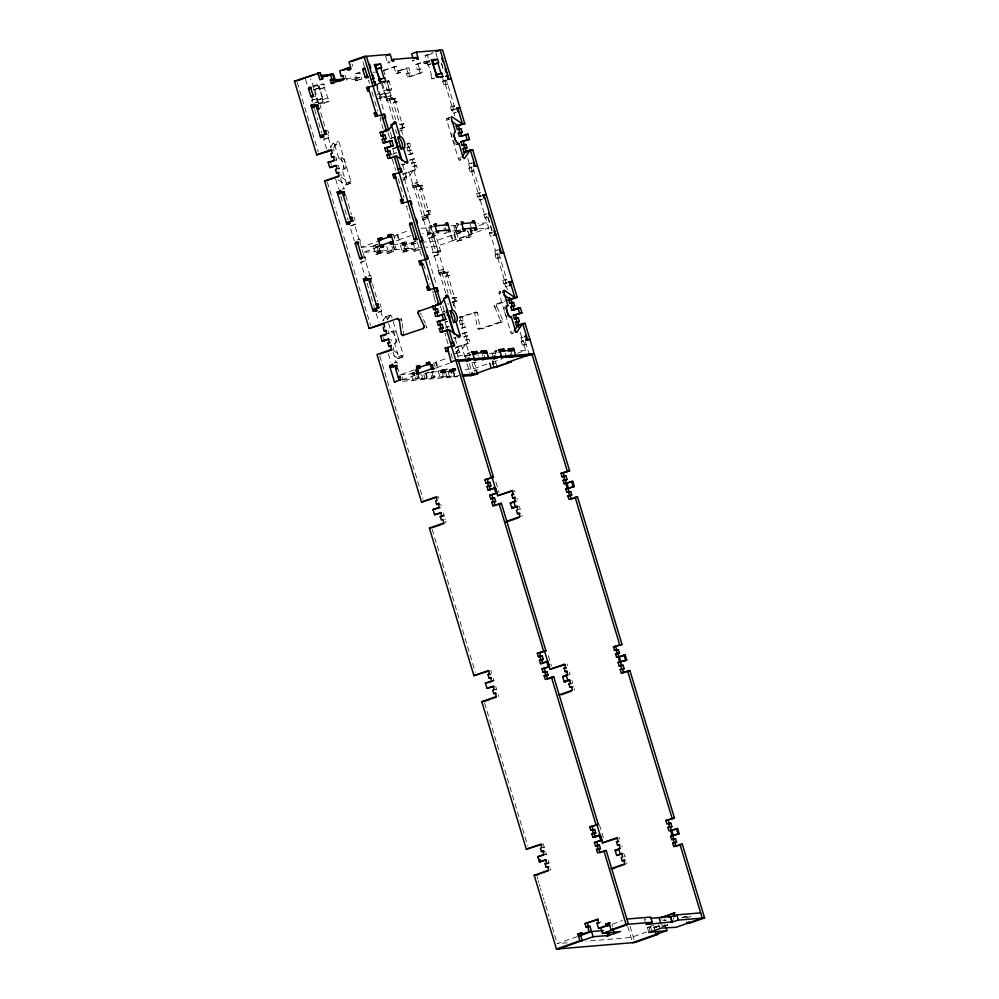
<?xml version="1.0" encoding="UTF-8"?>
<svg xmlns="http://www.w3.org/2000/svg" width="999" height="999" viewBox="0 0 999 999"><rect width="100%" height="100%" fill="white"/><g stroke="black" fill="none" stroke-linecap="round" stroke-linejoin="round"><path stroke-width="0.75" stroke-dasharray="5 3.75" d="M330.232 147.54L333.092 143.344L338.112 141.521M333.479 147.989L337.774 141.696A1.823 0.762 70.5 0 1 339.348 143.194L350.911 181.493A1.823 0.762 70.5 0 1 350.299 183.179L345.617 184.827L337.175 179.108M403.259 180.02L408.991 171.616L412.749 184.053L417.42 182.405L413.661 169.967L407.942 178.359L402.922 180.182M460.626 158.966L459.902 160.015A1.823 0.762 70.5 0 1 458.329 158.504L452.547 139.361A6.069 2.56 70.5 0 1 452.085 133.591M382.642 321.129L385.502 316.933L390.184 315.284A1.823 0.762 70.5 0 1 391.758 316.783L392.482 319.18M387.312 319.48L390.184 315.284M455.669 353.609L461.401 345.204L464.922 356.868M455.332 353.771L460.352 351.948L466.071 343.556L469.83 355.994M513.386 332.03L512.312 333.604A1.823 0.762 70.5 0 1 510.739 332.105L499.175 293.793A1.823 0.762 70.5 0 1 499.787 292.108L500.661 291.808M427.51 377.972L419.767 379.195L427.497 377.934L425.949 372.739M453.121 370.517L445.354 371.715L453.134 370.454L454.72 375.699L452.372 376.473L446.928 376.923L444.892 370.716L431.83 372.227L433.391 377.435L434.952 376.885L433.379 371.678L425.574 374.001M446.878 376.885L454.632 375.661M447.739 326.748L448.464 326.473M324.463 103.047L318.182 103.571L317.133 100.1L322.602 98.377L319.455 87.962L313.998 89.685L312.949 86.214L317.62 84.553L323.901 84.028L324.95 87.5L319.48 89.223L324.463 103.047L329.146 101.386L324.163 87.575L319.48 89.223M312.949 86.214L319.218 85.689L323.901 84.028M357.142 80.732L355.045 73.789L359.727 72.14L361.825 79.083L355.582 80.869L355.057 79.133L345.841 79.895M385.539 55.969L387.637 62.912L389.972 62.088M313.998 89.685L319.455 87.962M355.057 79.133L359.727 77.485L360.252 79.221L361.825 79.083M383.691 70.092L396.278 66.284L398.376 73.227L401.486 72.128L400.961 70.392L398.613 70.592L399.138 72.328L401.486 72.128M425.099 55.469L427.46 55.27L429.558 62.213L427.197 62.413L425.099 55.469L433.316 52.56M383.129 70.929L396.278 66.284M427.46 55.27L434.303 52.847M355.582 80.869L360.252 79.221M414.56 60.04L412.225 60.864L413.786 60.727M311.813 100.237L317.282 98.526L311.813 100.237L312.462 102.36M398.613 70.592L408.766 67.632L410.339 72.84L406.418 73.589L407.467 77.06L409.827 76.873L422.29 72.465L421.241 68.993L417.332 69.743L415.759 64.535L423.551 61.776L425.911 61.576L426.436 63.312L429.558 62.213M400.961 70.392L408.766 67.632M415.759 64.535L425.911 61.576M317.133 100.1L322.602 98.377M430.781 64.023L427.659 64.91L426.61 61.439L430.119 60.202M393.918 66.483L396.016 73.427L399.138 72.328M423.551 61.776L424.076 63.511L427.197 62.413M322.627 99.638L328.097 97.914M315.122 102.597L318.244 101.711L318.943 104.021M315.896 102.535L318.244 101.711M318.182 103.571L322.864 101.91L329.146 101.386M427.659 64.91L431.168 63.674M406.418 73.589L410.339 72.84M377.672 84.041L381.181 82.805M377.285 84.391L381.968 82.742M417.332 69.743L421.241 68.993M407.467 77.06L422.29 72.465M399.85 129.058L404.907 127.273L403.858 123.801L399.95 124.538L393.319 102.56L397.227 101.811L396.178 98.339L386.8 100.799L385.751 97.328L391.221 95.617L390.259 92.432L384.79 94.143L383.741 90.672L391.558 88.761L388.723 80.657M383.741 90.672L391.558 88.761A1.361 1.236 85.6 0 1 390.784 90.472A1.361 1.236 85.6 0 1 389.223 89.585M434.353 78.584L431.843 78.796L430.794 75.325L433.141 74.5M377.285 94.443L379.62 93.619L376.923 84.69M376.511 84.453L379.645 94.868L385.114 93.157L386.163 96.628L381.481 98.277L376.461 98.701M379.645 94.868L385.114 93.157M384.79 94.143L390.259 92.432M431.843 78.796L434.19 77.972M385.751 97.328L391.221 95.617M393.294 119.618L387.063 99.001L392.532 97.702L393.057 99.438L390.709 99.638L390.184 97.902M387.063 99.001L392.532 97.702M386.8 100.799L394.617 98.889L403.359 127.822L400.212 128.084L402.884 134.253M442.744 78.484L443.444 80.794L445.779 79.97M390.709 99.638L396.178 98.339M443.718 84.753L447.627 84.003L443.718 84.753L442.669 81.281L445.791 80.182M442.669 81.281L445.804 80.807M393.319 102.56L397.227 101.811M326.536 148.976L323.614 139.298L329.071 137.587L328.371 135.265M329.071 137.587L323.614 139.298M333.092 143.344A1.823 0.762 70.5 0 1 334.665 144.843L339.348 143.194M399.95 124.538L403.858 123.801M450.362 106.743L454.27 105.994L450.362 106.743L451.411 110.215L454.545 109.74M404.907 127.273L399.438 128.571L401.798 128.371L402.322 130.107L399.2 131.206M451.411 110.215L454.52 108.903M455.319 109.465L452.185 109.728L453.234 113.199L455.569 112.375M453.234 113.199L456.356 112.313M390.322 138.424L393.818 137.188M446.953 118.419L449.3 117.595M393.069 137.7L390.734 138.524A1.823 0.762 70.5 0 0 390.085 138.624M451.823 136.963L446.765 120.205A1.823 0.762 70.5 0 1 447.377 118.519L449.712 117.695M334.665 144.843L338.711 158.204L341.046 157.38A6.069 2.56 70.5 0 1 345.404 162.949A6.069 2.56 70.5 0 1 344.543 168.956L342.195 169.78L346.228 183.142A1.823 0.762 70.5 0 1 345.617 184.827M446.765 120.205L449.1 119.38M335.964 160.227L336.75 159.952L335.901 157.13M393.331 148.327L395.929 147.415M406.968 143.519L409.715 143.182L410.764 146.653L406.855 147.402M395.691 148.139L392.807 148.514M406.993 144.143L409.715 143.182M338.399 168.981L339.373 168.631L338.386 165.384M407.043 147.328L410.764 146.653M392.919 154.92A6.069 2.56 70.5 0 1 394.155 153.571L396.491 152.747A6.069 2.56 70.5 0 0 395.117 155.007M407.117 148.264L407.904 150.874L411.813 150.125L412.862 153.596L408.179 155.245M407.904 150.874L411.813 150.125M341.071 175.712L340.946 173.838M408.166 154.62L412.862 153.596M409.74 159.828L414.435 158.804L415.484 162.275L411.563 163.024L412.612 166.496L416.533 165.747L417.582 169.218L403.022 174.363L410.452 198.951M409.752 160.452L414.435 158.804M346.228 183.142L350.911 181.493M400.961 163.948L402.26 164.823L404.595 163.998M346.041 184.94L350.711 183.279M402.684 164.935L405.02 164.111M411.563 163.024L415.484 162.275M342.108 189.335L344.443 188.499L343.656 188.574L340.322 177.51M412.612 166.496L416.533 165.747M402.235 174.001L417.582 169.218M402.859 178.097L406.356 176.86A1.823 0.762 70.5 0 0 407.942 178.359M458.329 158.504L460.664 157.68M459.565 160.177L460.739 159.765M451.96 302.747L457.317 300.861L456.268 297.39L452.36 298.139L445.716 276.149L449.637 275.399L448.588 271.928L439.21 274.388L438.161 270.916L443.631 269.206L439.173 254.445L433.716 256.169L432.667 252.697L438.136 251.598A1.361 1.236 85.6 0 0 439.697 252.497A1.361 1.236 85.6 0 0 440.484 250.774L436.113 236.313L428.296 238.224L427.247 234.753L432.704 233.042L428.259 218.282L422.789 220.005L421.74 216.521L431.118 214.061L430.07 210.589L426.161 211.338L419.518 189.348L423.426 188.599L422.377 185.127L413.012 187.6L411.963 184.128L417.42 182.405M471.74 167.42L469.655 167.595L468.606 164.123L472.115 162.874M468.606 164.123L471.728 163.224M428.521 216.895L426.173 217.095L425.649 215.359L427.997 215.16L428.521 216.895L423.052 218.194L413.274 185.789L418.743 184.49L419.268 186.226L416.908 186.426L416.383 184.69M413.274 185.789L418.743 184.49M413.012 187.6L420.829 185.677L429.558 214.61L421.74 216.521M469.655 167.595L471.99 166.771M416.908 186.426L422.377 185.127M469.93 171.553L473.838 170.804L469.93 171.553L468.881 168.082L471.903 167.008M468.881 168.082L472.015 167.607M419.518 189.348L423.426 188.599M350.986 225.687L355.282 224.375L354.583 222.065M355.282 224.375L349.812 226.099L354.27 240.846M426.161 211.338L430.07 210.589M476.56 193.531L480.482 192.795L476.56 193.531L477.609 197.003L480.744 196.541M482.554 199.101L479.433 200L478.384 196.528L480.719 195.692M425.649 215.359L431.118 214.061M477.609 197.003L480.731 195.904M357.392 239.96L359.727 239.136L360.776 242.607M423.052 218.194L426.173 217.095M422.789 220.005L428.259 218.282M479.433 200L481.768 199.163M360.814 245.379L361.363 247.19L377.759 241.521M396.99 234.728L397.777 234.665L399.35 239.872L398.564 239.935L396.99 234.728L407.904 230.869M397.777 234.665L394.655 235.764L396.228 240.971L399.35 239.872M377.385 254.345L376.86 252.61L381.531 250.961L382.055 252.697L375.811 254.47L373.189 245.791L377.872 244.143M433.504 232.605L434.028 234.34L432.455 234.465L429.832 225.786L432.18 224.962M373.189 245.791L379.445 244.018M430.369 233.291L428.808 233.416L427.235 228.209L428.796 227.66L430.369 233.291L434.115 231.968M379.957 245.329L373.713 247.527L378.122 247.165M433.791 226.311L427.235 228.209M379.97 245.754L375.287 247.402L374.762 245.667M377.972 247.203L362.962 252.51L381.531 250.537L375.287 252.735L388.374 251.648L396.178 249.313L394.605 244.106M398.564 239.935L410.839 235.602M404.058 252.11L403.534 250.374L408.216 248.726L408.741 250.462L402.497 252.248L399.875 243.569L406.118 241.783L406.643 243.519L416.583 242.695L411.9 244.343L411.376 242.607L416.059 240.959M460.177 230.369L460.701 232.105L459.14 232.243L456.518 223.564L460.027 222.327M428.808 233.416L430.369 232.867L422.652 233.516M399.875 243.569L406.118 241.783M427.247 234.753L432.704 233.042M492.007 230.981L488.074 217.957L484.94 218.219L483.891 214.748L487.4 213.511M483.891 214.748L487.012 213.861M362.812 257.892L365.147 257.068L366.196 260.539L360.739 262.262L365.184 277.01M393.044 244.655L406.63 243.094L408.204 248.314L401.973 250.512L415.047 249.413L421.278 247.215M453.908 225.974L455.469 225.424L457.043 230.632L455.482 231.194L453.908 225.974L459.228 224.525M406.63 243.094L400.399 245.304L413.474 244.206L419.705 242.008M375.811 254.47L382.055 252.697M406.643 243.519L401.96 245.167L401.448 243.431M432.455 234.465L434.79 233.641M393.569 251.736L391.995 251.86L391.471 250.125L386.8 251.773L387.325 253.509L393.569 251.736L391.895 246.179M411.376 242.607L416.458 241.234M393.431 245.954L394.617 249.862L396.178 249.313M428.296 238.224L436.113 236.313A1.361 1.224 84.9 0 0 434.553 235.427A1.361 1.224 84.9 0 0 433.778 237.138L438.136 251.598L440.472 250.774L432.667 252.697M484.94 218.219L487.275 217.395M360.739 262.262L366.196 260.539M387.325 253.509L391.995 251.86M447.477 232.268L443.968 233.504L445.529 233.379L443.856 227.822M394.617 249.862L408.204 248.314M455.482 231.194L460.789 229.733M462.2 239.91L459.84 240.097L459.315 238.361L461.675 238.174L462.2 239.91L456.73 241.209L454.108 232.517L459.577 231.231L460.102 232.967L457.742 233.154L457.217 231.418M454.108 232.517L459.577 231.231M402.497 252.248L408.741 250.462M459.14 232.243L461.476 231.418M450.736 235.427L451.523 235.352L453.096 240.559L452.31 240.634L450.736 235.427L461.326 232.53M451.523 235.352L435.152 241.134L421.266 242.295M457.742 233.154L464.498 230.769M478.933 225.674L487.125 222.789L477.859 223.564M413.998 251.286L418.681 249.638L418.156 247.902L413.474 249.55L413.998 251.286L420.254 249.5M472.989 230.457L470.641 231.281L472.215 231.144L471.69 229.408M452.31 240.634L471.553 234.678L468.419 234.94L467.245 231.031M468.419 234.94L488.686 227.997L477.884 228.896M453.096 240.559L436.725 246.341L425.924 247.252M459.315 238.361L466.071 235.976L468.431 235.789L468.956 237.525L472.065 236.413L469.892 229.183M456.73 241.209L459.84 240.097M466.071 235.976L466.595 237.712L472.065 236.413M497.927 250.025L495.591 250.849L491.133 236.089L490.347 236.164L489.31 232.692L491.645 231.855M368.306 276.124L370.654 275.299L371.353 277.61M433.716 256.169L439.173 254.445M423.339 264.161L426.423 272.203M438.161 270.916L443.631 269.206M497.952 254.208L495.854 254.383L494.805 250.911L498.314 249.675M445.704 293.207L439.473 272.59L444.942 271.291L445.467 273.027L443.119 273.227L442.594 271.491M439.473 272.59L444.942 271.291M439.21 274.388L447.028 272.477L455.769 301.411L452.035 301.873M495.854 254.383L498.189 253.559M443.119 273.227L448.588 271.928M496.128 258.341L500.037 257.592L496.128 258.341L495.079 254.87L498.201 253.771M495.079 254.87L498.214 254.395M445.716 276.149L449.637 275.399M378.359 312.063L381.481 311.176L380.894 309.215M434.54 299.113L433.254 292.682M378.271 312.312L381.481 311.176M385.839 316.77L390.522 315.11M385.502 316.933A1.823 0.762 70.5 0 1 387.075 318.431L391.758 316.783M452.36 298.139L456.268 297.39M502.772 280.332L506.68 279.583L502.772 280.332L503.821 283.803L506.955 283.329M447.952 303.321L448.276 304.408M507.005 286.513L505.644 286.788L504.595 283.316L506.93 282.492M457.317 300.861L451.848 302.16L454.208 301.96L454.732 303.696M503.821 283.803L506.93 282.705M453.384 305.244L454.458 305.082L455.394 308.192M505.644 286.788L507.105 286.276M453.284 305.494L454.458 305.082M442.732 312.013L445.067 311.188M499.363 292.008L500.536 291.596M444.605 311.601L443.144 312.113A1.823 0.762 70.5 0 0 442.495 312.212M388.599 323.451L391.121 331.805L393.456 330.969A6.069 2.56 70.5 0 1 397.814 336.538A6.069 2.56 70.5 0 1 396.953 342.545L394.605 343.369L398.638 356.743A1.823 0.762 70.5 0 1 398.027 358.416L390.884 353.571M499.175 293.793L500.636 293.281M388.374 333.816L389.16 333.541L388.374 330.944M447.614 321.253L445.217 322.103L449.975 321.066M459.777 316.97L462.125 316.77L463.174 320.242L460.826 320.442L459.777 316.97L474.562 312.35L477.472 327.897L478.883 329.245L499.288 322.215L500.287 319.83L494.068 305.694L495.054 304.508L504.745 301.086M459.065 317.857L476.835 312.1L477.747 313.386L479.832 327.697L481.331 329.058L501.648 322.028L502.672 319.73L496.391 305.694L497.327 304.345L504.17 301.923M459.552 320.891L460.826 320.442M459.265 320.991L463.174 320.242M445.304 328.596A6.069 2.56 70.5 0 1 446.565 327.173L448.901 326.336L449.562 328.509M459.528 321.853L460.314 324.463L464.223 323.713L465.272 327.185L460.589 328.833M460.314 324.463L464.223 323.713M392.969 349.488L393.868 349.163L393.356 347.427M460.964 328.072L465.272 327.185M462.15 333.416L466.845 332.392L467.894 335.864L463.973 336.613L465.022 340.085L468.943 339.335L469.992 342.807L455.432 347.952L458.591 358.379M462.162 334.041L466.845 332.392M398.638 356.743L403.321 355.082L393.206 321.566M398.027 358.416L402.709 356.768A1.823 0.762 70.5 0 0 403.321 355.082M453.371 337.537L455.844 337.999M398.451 358.529L403.121 356.88M455.094 338.524L456.256 338.112M463.973 336.613L467.894 335.864M394.605 362.674L396.853 362.088L397.252 363.399M448.039 343.806L445.929 336.813M394.518 362.924L396.853 362.088M465.022 340.085L468.943 339.335M455.806 347.177L469.992 342.807M455.844 351.486L458.766 350.449A1.823 0.762 70.5 0 0 460.352 351.948M510.739 332.105L511.913 331.693M511.975 333.766L513.186 333.291M401.273 374.413L414.922 369.593M435.514 362.312L436.301 362.25L437.874 367.457L437.087 367.52L435.514 362.312L446.428 358.466M433.179 363.349L436.301 362.25M418.481 375.587L419.268 378.196L413.024 380.394L410.926 373.451L414.735 372.103M468.294 355.831L467.569 353.446L469.617 352.722M410.926 373.451L414.548 372.602M469.43 353.209L467.569 353.446M414.622 374.837L413.811 373.214L414.685 372.902M466.146 359.765L464.972 355.869L466.533 355.307L467.707 359.215M468.094 355.182L464.972 355.869M414.485 374.538L413.024 375.05L412.5 373.314M470.841 354.633L469.667 355.045L470.816 354.957M415.122 375.274L401.486 380.095L417.707 378.746L416.133 373.539L411.451 375.187L414.335 374.95M437.087 367.52L449.363 363.186M466.121 357.093L466.995 356.78M523.239 341.084L522.065 341.183L521.016 337.712L523.351 336.888M435.789 368.194L437.874 367.457M521.016 337.712L523.264 337.125M427.085 372.702L428.583 372.165M424.6 373.926L426.061 373.414L427.385 377.934L425.037 378.758L423.863 374.85M426.935 373.102L428.683 372.49M431.83 372.227L433.379 371.678M522.065 341.183L523.226 340.771M419.268 378.196L416.133 378.871L415.347 376.273M522.34 345.142L526.248 344.393L522.34 345.142L521.291 341.67L523.239 340.984M441.77 371.391L443.331 376.598L446.466 375.924L440.234 378.122L438.136 371.178L444.38 369.393L444.905 371.128L446.216 371.016L445.691 369.28L441.009 370.941L441.533 372.677L446.216 371.016M495.791 354.533L494.78 351.173L497.115 350.349M438.136 371.178L444.38 369.393M494.78 351.173L496.928 350.836M442.582 370.804L447.252 369.155L449.35 376.099L447.015 376.923L445.442 371.715L443.106 372.54L442.582 370.804L441.009 370.941M493.356 357.492L492.17 353.596L493.731 353.034L494.517 355.644M444.892 370.716L438.661 372.914L452.784 371.728L457.455 370.08M495.304 352.909L492.17 353.596M444.905 371.128L440.222 372.777L439.697 371.041M454.058 368.581L447.814 370.367L454.058 368.581L454.582 370.317L455.806 370.217M455.894 370.217L451.211 371.865L450.686 370.13L455.756 368.444M471.928 362.937L475.836 362.187L471.928 362.937L474.85 372.627M450.686 370.13L455.769 368.756M434.952 376.885L427.147 379.208L425.387 373.351M448.339 372.103L450.674 371.278L452.247 376.486L454.582 375.661L452.485 368.718M454.582 370.317L449.9 371.978L449.375 370.242M490.834 368.219L489.26 363.012L501.323 359.59M491.62 368.156L490.047 362.949L473.676 368.731L463.424 369.58M517.457 353.259L525.636 350.374L516.858 351.111M459.028 375.287L454.358 376.935L452.26 369.992M475.761 369.917L474.2 370.467L478.109 369.717L475.761 369.917L476.81 373.389M493.668 363.586L492.12 364.136L496.028 363.386L493.668 363.586L492.632 360.115M443.306 516.121L444.193 515.809L443.331 512.999M444.655 519.492L445.304 519.505M445.891 522.902L445.829 521.241M519.517 509.727L520.304 509.453L519.455 506.63M522.002 516.533L522.002 515.097M493.294 680.968L493.981 680.731L493.256 678.333M495.716 689.71L496.603 689.41L495.741 686.588M498.301 696.49L498.239 694.829M569.318 674.637L570.092 674.362L569.43 672.202M571.928 683.316L572.714 683.041L571.928 680.444M573.176 686.725L573.826 686.738M574.413 690.122L574.413 688.686M543.219 847.751L544.293 847.377L543.244 843.905M545.704 854.557L546.391 854.32L545.729 852.147M548.226 863.273L549.013 862.999L548.226 860.389M550.711 870.079L550.711 868.643M624.338 856.905L625.124 856.63L624.4 854.245M626.823 863.723L626.885 862.499M600.899 922.477L600.636 921.602M577.26 936.575L557.255 943.643L569.555 942.619M612.449 924.15L622.564 920.579M663.249 920.329L666.196 920.291M665.022 920.341L666.096 919.967M648.851 932.504L647.277 927.297L652.347 925.511M667.369 924.2L667.669 925.174L647.277 927.297M654.333 929.008L653.87 927.484L659.477 926.622M682.005 917.794L684.665 916.62M653.87 927.484L656.818 927.084M658.179 926.597L659.352 926.185M681.942 917.582L686.625 916.558M686.825 916.483L687.874 917.794M646.74 931.93L631.018 937.487L586.45 941.208M661.9 926.572L665.309 925.374M686.213 917.994L693.431 915.434M663.773 926.548L667.669 925.174M475.611 312C482.13 314.185 468.469 312.038 476.323 311.938M479.582 329.183C473.039 326.948 486.913 329.258 478.883 329.245M387.637 62.912L389.198 62.787L388.673 61.051M364.96 65.996L364.185 66.059L362.137 59.316M426.61 61.439L429.12 61.226M424.076 63.511L426.436 63.312M355.045 73.789L361.001 73.289M372.902 72.303L377.36 71.928M396.016 73.427L398.376 73.227M345.916 78.634L359.727 77.485M369.243 80.17L368.456 80.245L369.418 83.416M430.794 75.325L431.58 75.262L428.434 64.848M387.287 81.706L389.373 81.531L387.038 82.355L389.223 89.585M324.163 87.575L324.95 87.5M443.444 80.794L446.578 80.532L454.445 106.568M387.974 90.734L390.322 90.534M378.833 93.681L379.62 93.619M379.882 97.153L386.163 96.628M397.365 133.142L396.591 133.204L395.542 129.733M334.39 160.152L336.75 159.952M337.013 168.831L339.373 168.631M411.963 184.128L412.749 184.053M478.384 196.528L481.518 196.266M407.242 206.031L406.456 206.094L410.914 220.841M429.832 225.786L431.406 225.662L431.93 227.397M456.518 223.564L458.079 223.426L458.603 225.162M421.079 228.309L428.796 227.66M450.986 225.799L455.469 225.424M452.559 231.006L457.043 230.632M359.727 239.136L358.953 239.198L354.495 224.45M470.129 229.97L471.703 229.832M432.654 235.564L435.002 235.364M489.31 232.692L492.445 232.43M466.595 237.712L468.956 237.525M361.388 247.302L376.823 246.016L378.396 251.224M381.531 250.961L391.471 250.125M408.216 248.726L418.156 247.902M363.062 257.243L365.147 257.068M436.888 252.747L439.248 252.547M494.805 250.911L495.591 250.849M421.578 264.148L423.926 263.961M370.654 275.299L369.867 275.362L365.409 260.614M504.595 283.316L506.943 283.117M432.667 292.882L433.304 292.832M399.3 320.042L401.648 319.842L401.898 321.591M424.1 326.011C428.121 323.664 426.723 332.804 425.711 324.238M386.8 333.741L389.16 333.541M521.291 341.67L523.638 341.471M457.742 356.044L466.533 355.307M489.473 353.396L493.731 353.034M497.027 352.759L496.341 351.036M489.26 363.012L490.047 362.949M445.691 369.28L447.252 369.155M413.811 373.214L414.597 373.139M399.912 374.887L414.56 373.663M400.686 379.745L403.047 379.545L401.998 376.074M402.585 381.268L457.829 376.648M441.833 516.008L444.193 515.809M491.62 680.918L493.981 680.731M494.243 689.597L496.603 689.41M541.933 847.564L544.293 847.377M544.03 854.507L546.391 854.32M546.653 863.186L549.013 862.999M646.028 919.13L644.455 919.267L645.242 921.865M447.377 118.519L449.325 119.843M341.208 177.01L350.299 183.179M499.787 292.108L500.437 292.557M393.618 350.599L402.709 356.768M420.442 313.211L421.191 314.785M421.953 316.358L422.327 317.145M423.451 319.518L425.324 323.451M441.62 63.511L443.506 69.78M491.995 230.344L488.061 217.332A1.361 1.224 84.9 0 0 488.074 217.957M441.346 63.174L443.269 69.53M473.226 168.781L480.656 193.369M498.988 254.121L506.855 280.157M525.474 341.82L528.733 352.635M445.03 81.081L446.078 84.553M452.709 106.543L453.758 110.015M471.228 167.882L472.277 171.353M478.921 193.344L479.97 196.815M497.44 254.67L498.489 258.142M505.119 280.132L506.168 283.604M523.838 342.12L524.687 344.942M435.901 53.147L437.125 57.205M445.279 84.203L451.923 106.194M454.008 113.137L454.845 115.896M467.719 158.529L469.393 164.048M471.478 170.991L478.121 192.982M480.219 199.925L484.677 214.685M497.689 257.792L504.333 279.782M506.418 286.725L507.367 289.835M520.154 332.205L521.803 337.65M523.888 344.593L526.386 352.834M685.089 916.582L685.451 917.781M510.988 351.598L512.175 355.507M470.117 224.201L471.291 228.109M471.141 229.87L472.327 233.778M470.117 229.545L471.54 233.841M418.119 64.336L419.692 69.543M505.369 353.396L505.769 354.707M467.969 230.831L469.717 236.613M418.893 69.193L419.942 72.665M673.388 917.831L673.788 919.142M455.482 225.849L457.055 231.056M408.778 73.402L409.827 76.873M664.073 918.993L664.472 920.304M456.456 232.33L459.078 241.009M495.329 361.076L497.09 366.858M406.406 67.832L407.979 73.039M664.922 924.063L666.096 927.971M661.85 919.629L662.05 920.279M453.858 234.315L455.432 239.523M492.382 361.913L493.956 367.12M661.713 924.063L662.499 926.672M658.578 924.749L659.765 928.645M484.178 355.169L485.364 359.078M445.404 227.61L446.578 231.506M482.417 354.657L482.817 355.956M653.508 925.099L655.082 930.306M477.872 354.695L478.271 356.006M650.399 926.61L651.972 931.817M648.838 926.747L650.411 932.379M514.535 490.359L515.059 492.095M516.958 498.389L517.282 499.475M566.945 663.948L567.469 665.684M619.355 837.537L619.817 839.06M621.84 845.791L622.102 846.653M409.203 147.203L410.252 150.674M413.923 162.825L414.972 166.296M461.613 320.791L462.662 324.263M466.333 336.413L467.382 339.885M474.05 361.988L476.785 371.029M393.818 98.526L394.867 101.998M401.511 123.988L402.56 127.46M407.367 143.381L408.416 146.853M409.465 150.325L410.502 153.796M412.075 159.003L413.124 162.475M414.173 165.946L415.222 169.418M420.03 185.327L421.079 188.799M427.709 210.789L428.758 214.261M446.228 272.128L447.277 275.599M453.921 297.577L454.97 301.049M461.875 323.913L462.912 327.385M464.485 332.592L465.534 336.064M466.583 339.535L467.632 343.007M383.529 70.155L385.164 75.549M387.125 82.08L389.21 88.961A1.361 1.236 85.2 0 1 388.436 90.672A1.361 1.236 85.2 0 1 386.863 89.785L384.69 82.555M388.424 89.023L389.473 92.495M390.434 95.679L391.483 99.151M416.633 182.467L417.682 185.939M426.423 214.872L427.472 218.344M431.918 233.104L432.967 236.576M437.337 251.036L438.386 254.508M442.844 269.268L443.893 272.739M452.622 301.673L453.146 303.409M453.284 303.846L453.671 305.145M389.423 98.801L395.641 119.418M415.621 185.602L425.412 218.007M441.833 272.39L448.052 293.007M469.368 363.611L471.59 370.966M382.342 83.379L384.528 90.609M385.577 94.081L386.538 97.265M423.576 219.93L428.034 234.69M429.083 238.162L433.441 252.622M434.49 256.094L438.948 270.854M467.008 363.798L469.68 372.639M381.63 84.291L384.328 93.219M402.747 164.897L406.356 176.86M455.157 338.486L458.766 350.449M380.432 94.805L381.481 98.277M376.823 87.562L384.253 112.15M390.359 132.405L392.108 138.187M429.083 260.639L436.625 285.652M442.769 305.994L444.518 311.788M495.941 482.08L499.088 492.519M548.351 655.681L551.498 666.108M599.412 824.799L603.908 839.697M630.032 926.223L634.128 939.784M388.012 132.605L389.76 138.386M440.422 306.193L442.17 311.975M627.672 926.41L631.805 940.084M392.644 148.564L394.155 153.571M445.054 322.153L446.565 327.173M380.344 116.92L381.044 119.231L380.257 119.293L383.179 128.971M432.854 290.871L433.316 292.382M371.928 91.733L374.013 98.614M374.837 101.361L377.747 110.976M392.282 159.153L395.629 170.217M398.164 178.621L403.921 197.677M417.382 242.257L421.828 257.005M427.247 274.95L430.157 284.565M434.777 299.887L435.477 302.222M444.98 333.703L445.691 336.026M450.961 353.496L452.622 358.991M455.369 368.481L455.794 369.892M412.949 242.47L415.572 251.149M352.123 64.236L352.722 66.184M611.912 924.699L612.512 926.647M404.545 241.92L407.167 250.599M442.807 369.53L444.905 376.473L431.83 377.56L430.194 372.14M403.509 243.781L405.082 248.988M434.465 364.61L435.164 366.92M393.331 234.103L395.08 239.885M345.13 75.35L346.178 78.821M431.818 371.803L433.391 377.01M393.419 245.542L394.605 249.45M386.8 246.441L388.898 253.384M420.966 374.463C425.736 378.683 416.995 381.543 418.494 375.274M379.17 248.064L379.957 250.674M379.183 248.489L380.494 252.822M416.908 375.724L417.694 378.321M341.046 157.38L344.543 168.956M393.456 330.969L396.953 342.545M319.218 85.689L320.267 89.161M317.62 84.553L318.669 88.024M321.815 98.439L322.864 101.91M387.075 318.431L387.337 319.268M320.067 104.695L321.116 108.167M327.747 130.157L328.796 133.629M333.604 149.538L334.066 151.061M353.958 216.945L355.007 220.417M380.157 303.746L381.206 307.217M390.859 339.185L391.383 340.921M438.424 496.715L438.886 498.239M440.784 504.532L441.171 505.831M490.834 670.304L491.683 673.126M314.048 87.825L310.589 79.008M314.772 89.61L317.919 100.025M313.449 88.511L314.298 91.309M314.71 92.67L315.447 95.117A1.361 1.236 85.2 0 1 314.673 96.841M316.496 98.589L317.457 101.773M320.791 112.837L325.362 127.959M328.284 137.65L331.206 147.328M345.754 195.517L351.511 214.573M360.539 244.48L359.99 242.67A1.361 1.236 85.2 0 0 359.69 242.12M362.175 249.9L362.999 252.622M363.274 253.521L364.36 257.143A1.361 1.224 84.9 0 1 363.374 258.903M372.377 283.679L377.772 301.548M380.694 311.238L383.516 320.567M393.019 352.048L396.066 362.162M398.164 369.106L398.926 371.616M311.551 96.703L312.6 100.175M305.494 79.321L307.13 84.715M314.635 109.578L317.744 119.892M318.644 122.84L321.753 133.142M330.906 163.461L331.293 164.76M335.652 179.158L338.561 188.836M340.846 196.378L342.62 202.273M344.842 209.628L347.952 219.942M367.045 283.167L370.154 293.481M371.054 296.428L374.163 306.73M376.261 313.674L378.833 322.227M383.416 337.375L383.703 338.349M388.349 353.708L390.921 362.25M297.215 82.343L309.44 122.852M309.877 124.301L318.182 151.786M327.347 182.168L335.214 208.204M336.089 211.089L361.85 296.416M362.287 297.889L370.592 325.374M379.77 355.794L422.977 498.876M432.18 529.383L475.387 672.464M484.59 702.984L527.797 846.053M537.125 876.972L537.699 878.87M538.274 880.768L538.848 882.666M539.423 884.565L539.997 886.475M540.571 888.373L541.146 890.271M542.282 894.068L542.857 895.966M543.431 897.864L544.005 899.762M544.58 901.66L545.154 903.558M545.729 905.456L549 916.308M549.825 919.018L553.921 932.579M554.732 935.289L557.192 943.431M402.16 323.351L403.171 330.357M403.296 331.231L403.683 333.866M402.984 163.561A1.823 0.762 70.5 0 1 402.26 164.823M455.806 144.131A6.069 2.56 70.5 0 1 452.472 139.385M455.394 337.15A1.823 0.762 70.5 0 1 454.67 338.411M507.005 316.758A6.069 2.56 70.5 0 1 504.545 307.08M338.711 158.204A6.069 2.56 70.5 0 1 343.069 163.774A6.069 2.56 70.5 0 1 342.195 169.78M445.866 333.691A6.069 2.56 70.5 0 1 445.691 333.167M391.121 331.805A6.069 2.56 70.5 0 1 395.479 337.362A6.069 2.56 70.5 0 1 394.605 343.369M447.515 328.646A6.069 2.56 70.5 0 1 448.901 326.336M486.95 216.383A1.361 1.224 84.9 0 0 485.726 218.157L490.084 232.617A1.361 1.236 85.2 0 0 492.057 233.267M387.1 81.244A1.386 1.249 85.2 0 1 388.673 80.782M494.03 305.881C496.503 311.051 498.876 299.101 494.03 305.881M500.412 320.617C497.977 327.335 507.455 316.021 500.412 320.617M400.949 318.619L401.648 319.842L400.949 318.619M438.124 250.974L433.753 236.513A1.361 1.236 85.2 0 0 432.192 235.614A1.361 1.236 85.2 0 0 431.418 237.337L435.789 251.798A1.361 1.236 85.6 0 0 437.35 252.685A1.361 1.236 85.6 0 0 438.124 250.974"/><path stroke-width="1.5" d="M310.976 87.587L310.839 88.399M327.372 151.736L328.446 150.162M384.016 131.743L385.801 129.108M462.05 156.855L465.634 151.611M380.494 324.288L379.782 325.337L379.545 324.55M437.849 303.234L436.426 305.332L436.188 304.545M458.179 337.175L459.353 336.763A1.823 0.762 70.5 0 0 459.965 335.077L455.931 321.715A6.069 2.56 70.5 0 0 456.793 315.709A6.069 2.56 70.5 0 0 452.435 310.14L448.401 296.778A1.823 0.762 70.5 0 0 446.828 295.279L441.096 303.671L432.967 306.543M514.822 329.932L518.044 325.199L518.743 327.535M515.821 332.367L516.995 331.955L522.714 323.551L525.074 323.351L569.617 470.904L561.026 473.301L562.075 476.773L565.996 476.036L567.045 479.508L563.124 480.244L564.173 483.716L570.042 482.28M481.793 358.816L474.063 360.015L481.805 358.753M435.127 288.174L436.288 287.762L441.096 303.671L418.231 311.451L418.057 313.311L424.213 326.286L423.501 328.421L402.41 335.514L401.361 334.253L399.238 319.755L397.577 318.481L369.106 328.459L324.563 180.919L339.111 175.774L338.062 172.303L336.501 172.852L335.452 169.38L337.013 168.831L335.964 165.359L329.732 167.557L328.159 162.35L334.39 160.152L333.341 156.681L331.78 157.23L330.744 153.759L332.292 153.209L331.243 149.738L316.695 154.87L294.43 81.094L320.167 72.64L322.19 79.371M419.018 310.839L418.094 313.399M423.176 328.584L424.138 326.099M391.021 60.227L393.356 59.403L393.881 61.139L392.307 61.264L390.209 54.321L364.061 56.506L348.988 61.826L351.086 68.769L347.964 69.868L347.44 68.132L339.648 70.892L341.221 76.099L343.569 75.899M298.239 80.382L314.31 74.713M317.245 73.676L320.167 72.64M351.348 61.626L366.408 56.306L375.149 85.24L373.976 85.652M332.667 79.758L333.703 83.229L331.356 83.429L330.307 79.957L334.215 79.208L332.642 74.001L322.502 76.948L323.027 78.684L319.905 79.783L317.807 72.84M326.149 76.286L332.642 74.001M343.306 70.23L349.8 67.944L350.249 69.455M386.7 55.557L390.209 54.321M330.307 79.957L334.215 79.208M341.221 76.099L342.782 75.549L343.831 79.021L331.356 83.429M308.566 88.911L310.914 88.087M362.874 69.73L365.209 68.906M334.378 80.232L344.38 78.759M380.544 64.023L375.861 65.684L376.91 69.156L381.593 67.495L380.544 64.023L374.263 64.548L379.245 78.372L378.459 78.434L379.508 81.906L385.776 81.381L384.74 77.91L383.953 77.984L380.806 67.57L376.123 69.218L380.756 81.881M467.207 151.686L464.073 152.16L463.024 148.689L466.933 147.939L465.884 144.468L461.975 145.217L460.926 141.746L469.518 139.348L467.944 134.141L459.353 136.538L458.304 133.067L462.225 132.318L461.176 128.846L457.255 129.595L456.206 126.124L464.797 123.726L442.532 49.95L416.371 52.135L411.688 53.784L412.949 57.954M339.248 81.269L343.406 79.795M414.036 58.304L416.371 57.48L416.895 59.216L418.469 59.078L416.371 52.135M436.063 51.598L440.172 50.15L448.913 79.083L447.739 79.495M310.364 87.263L313.099 95.317L310.751 96.141L308.504 88.699A1.386 1.249 85.2 0 1 310.202 87.338M364.672 68.082L367.395 76.136L365.06 76.96L362.812 69.518A1.386 1.249 85.2 0 1 364.51 68.157M371.578 79.346L373.926 78.521L372.877 75.05L372.09 75.112M379.27 79.633L384.74 77.91M378.584 80.095L380.919 79.271M437.562 59.266L432.879 60.914L433.928 64.386L438.611 62.737L437.562 59.266L431.281 59.79L436.263 73.614L435.477 73.676L436.526 77.148L442.807 76.623L441.758 73.152L436.288 74.863L433.154 64.448L438.611 62.737M372.54 82.53L374.887 81.706L375.936 85.177L366.558 87.637L367.607 91.109L369.168 90.559M323.326 134.927L323.851 136.663L320.729 137.762L310.951 105.357L314.073 104.258L314.598 105.994M310.951 105.357L315.384 104.433M366.558 87.637L369.305 87.3M383.441 82.218L385.776 81.381M436.288 74.863L441.758 73.152M440.459 77.447L442.807 76.623M445.517 76.436L447.864 75.612L447.077 75.674L448.126 79.146L451.261 78.884L449.7 79.433M382.592 118.469L385.714 117.582L384.665 114.111L375.287 116.571L374.238 113.099L375.799 112.55M381.93 114.86L383.878 114.173L388.686 130.082L380.095 132.48L381.143 135.951L385.052 135.215L386.101 138.686L382.192 139.423L383.241 142.894L385.589 142.707M402.16 160.752L391.308 124.838L395.991 123.189L400.025 136.551A6.069 2.56 70.5 0 1 404.383 142.12A6.069 2.56 70.5 0 1 403.521 148.127L407.555 161.488A1.823 0.762 70.5 0 1 406.943 163.174L396.553 156.119L387.962 158.529L386.913 155.057L390.821 154.308L389.772 150.837L385.864 151.573L384.815 148.102L393.406 145.704L391.833 140.497L383.241 142.894M380.095 132.48L388.686 130.082L394.418 121.691A1.823 0.762 70.5 0 1 395.991 123.189M332.043 150.087L316.695 154.87M456.081 108.566L457.642 108.004L462.45 123.926L464.797 123.726M458.441 108.367L460.002 107.817L456.855 108.079L457.904 111.551L458.691 111.476M381.143 135.951L385.052 135.215M382.192 139.423L386.101 138.686M403.521 148.127L401.186 148.951L397.689 137.375L400.025 136.551M328.159 162.35L331.293 161.888M332.854 161.326L334.016 160.914M386.763 142.295L387.937 141.883M389.498 141.321L391.833 140.497M329.732 167.557L337.15 165.572M384.815 148.102L393.406 145.704M396.965 147.053L399.051 146.316M456.206 126.124L462.45 123.926L452.06 116.871A1.823 0.762 70.5 0 0 451.436 118.556L455.482 131.918A6.069 2.56 70.5 0 0 454.607 137.924A6.069 2.56 70.5 0 0 458.966 143.494L462.999 156.855A1.823 0.762 70.5 0 0 464.585 158.354L470.304 149.962L472.664 149.763L517.207 297.315L509.078 300.187M397.24 147.59L399.325 146.853M389.772 150.837L388.211 151.386L387.162 147.914M459.715 129.37L461.176 128.846M336.501 172.852L339.148 172.552M386.913 155.057L390.821 154.308M458.304 133.067L462.225 132.318M327.959 180.344L328.996 179.982M331.069 179.246L332.105 178.883M333.666 178.334L335.227 177.785M336.401 177.372L338.736 176.536M392.257 157.642L390.309 158.329L389.26 154.857M393.044 157.367L396.553 156.119L401.348 172.04L400.187 172.452M462.874 135.926L461.713 136.339L460.664 132.867M464.435 135.377L467.944 134.141M460.926 141.746L469.518 139.348M405.219 162.313L407.555 161.488M456.63 144.318L458.966 143.494M461.975 145.217L465.884 144.468M397.964 169.393L401.086 168.494L402.135 171.965L392.757 174.438L393.806 177.909L396.166 177.71M349.538 221.716L350.05 223.451L346.94 224.563L337.15 192.158L340.272 191.046L340.796 192.782M341.583 191.221L337.15 192.158M463.024 148.689L466.933 147.939M464.073 152.16L470.304 149.962L475.112 165.871L473.938 166.284M467.982 151.411L469.93 150.724M471.103 150.312L472.664 149.763M343.406 195.704L344.967 195.155L343.918 191.683L337.674 193.893L339.772 193.719M393.806 177.909L395.367 177.36M475.999 166.196L477.472 165.672L474.325 165.934L473.276 162.462L474.063 162.4M411.138 204.445L411.925 204.37L410.876 200.899L401.498 203.371L400.449 199.9L402.01 199.35M400.449 199.9L403.097 199.6M408.916 201.386L410.089 200.974L427.56 258.828L426.386 259.24M482.292 195.354L483.853 194.805L501.323 252.672L500.149 253.084M485.027 195.017L486.201 194.605L483.066 194.867L484.115 198.339L484.89 198.277M357.642 242.869L355.307 243.694L359.665 258.154A1.361 1.224 84.9 0 0 361.238 259.053A1.361 1.224 84.9 0 0 362 257.33L357.642 242.869A1.361 1.236 85.6 0 0 356.081 241.983A1.361 1.236 85.6 0 0 355.294 243.694L357.654 243.494M409.602 224.513L411.95 223.689L416.308 238.149A1.361 1.224 84.9 0 1 415.534 239.872A1.361 1.224 84.9 0 1 413.973 238.986L409.602 224.513A1.361 1.236 85.6 0 1 410.377 222.802A1.361 1.236 85.6 0 1 411.95 223.689M383.204 244.73L383.728 246.466L380.607 247.565L377.997 238.886L381.106 237.787L381.63 239.523M387.862 235.402L390.222 235.202L390.746 236.938L388.386 237.138L387.862 235.402L390.984 234.29L393.606 242.969L390.484 244.081L389.96 242.345L392.32 242.145L392.844 243.881L390.484 244.081M382.43 237.949L377.997 238.886M390.222 235.202L392.295 234.465M391.521 236.026L378.521 240.609L380.619 240.434M433.741 224.837L436.088 224.013L436.6 225.749M393.094 241.234L380.095 245.816L383.241 245.554L381.156 246.291M445.254 223.876L447.589 223.052L450.212 231.731L448.638 231.855L448.114 230.12M362.013 257.33L359.665 258.154L362.025 257.967L361.75 257.055M416.308 238.149L413.973 238.986L417.107 238.724M435.839 231.78L438.174 230.956L438.698 232.692L437.137 232.817L434.515 224.138L436.088 224.013M460.951 224.338L463.286 223.514L462.762 221.778L461.188 221.915L463.811 230.594L465.384 230.457L464.86 228.721L462.525 229.545M471.928 221.641L474.275 220.816L476.885 229.495L474.55 230.319M420.504 241.371L422.839 240.534L421.79 237.063L421.004 237.138M463.049 231.281L465.384 230.457M473.876 228.646L476.361 227.76L463.286 228.858M375.736 308.516L376.261 310.252L373.139 311.351L363.361 278.946L366.483 277.847L367.008 279.583M422.365 264.51L420.017 264.698L418.968 261.226L428.346 258.766L427.297 255.294L426.511 255.357M493.481 235.264L495.816 234.44L495.029 234.503L493.981 231.031L494.767 230.969M369.355 279.383L371.428 278.659M369.605 282.505L371.166 281.955L370.117 278.484L363.886 280.682L365.971 280.507M420.017 264.698L421.578 264.148M502.11 253.022L503.671 252.472L500.536 252.735L499.488 249.263L500.274 249.201M429.533 288.224L430.057 289.96L427.697 290.16L426.648 286.688L428.209 286.139M426.648 286.688L429.108 286.463M427.697 290.16L437.075 287.7L438.124 291.171L436.95 291.583M378.596 304.295L376.248 304.495L377.809 303.946L378.858 307.417L372.615 309.615L376.336 309.153M435.614 288.212L437.075 287.7M377.572 310.427L375.499 311.151L374.613 308.204M436.176 291.646L438.124 291.171M445.654 295.692L446.828 295.279M444.018 298.326L448.401 296.778M384.165 323.788L369.106 328.459M508.104 282.08L512.412 281.406L510.851 281.955M508.878 282.018L510.052 281.606L514.86 297.515L517.207 297.315M435.839 309.128L434.865 305.881L432.505 306.069L433.554 309.553L437.462 308.803L438.511 312.275L434.602 313.024L435.651 316.496L444.243 314.086L445.816 319.293L437.225 321.703L438.274 325.174L442.182 324.425L443.231 327.897L439.323 328.646L440.372 332.118L443.106 331.78M436.101 309.278L437.462 308.803M509.14 285.552L511.101 285.077L509.927 285.489M383.653 323.326L384.702 326.798L383.154 327.347L384.19 330.819L385.751 330.269L386.8 333.741L380.569 335.939L382.142 341.146L389.173 339.298M434.602 313.024L438.511 312.275M446.653 310.876L447.827 310.464A1.823 0.762 70.5 0 0 447.202 312.15L453.708 333.691M503.009 290.971L504.47 290.459L514.86 297.515L506.256 300.549M455.931 321.715L453.596 322.54L450.099 310.964L452.435 310.14M446.041 312.562L447.202 312.15M502.684 292.557L503.846 292.145A1.823 0.762 70.5 0 1 504.47 290.459M380.569 335.939L383.316 335.614M384.478 335.202L386.039 334.64M438.399 316.159L439.96 315.609M441.121 315.197L444.243 314.086M382.142 341.146L388.374 338.948L389.423 342.42L387.862 342.969L388.911 346.441L391.271 346.241M437.225 321.703L445.816 319.293M438.274 325.174L442.182 324.425M513.586 302.435L512.025 302.984L510.976 299.513L508.616 299.712L509.665 303.184L513.586 302.435L514.635 305.906L510.714 306.656L511.763 310.127L514.897 309.653M388.911 346.441L390.472 345.891L391.521 349.363L376.973 354.508L421.516 502.06L437.25 497.127M439.323 328.646L443.231 327.897M505.981 306.181L507.892 305.507L503.846 292.145M510.714 306.656L514.635 305.906M440.372 332.118L448.963 329.72L459.353 336.763M380.232 353.983L381.143 353.658M382.967 353.022L383.866 352.697M385.689 352.06L387.512 351.411M388.224 351.161L390.234 350.449M391.146 350.137L392.058 349.812M444.667 331.231L446.228 330.681M447.789 330.132L448.963 329.72L453.758 345.629L452.197 346.178M511.763 310.127L520.354 307.729L521.928 312.937L513.336 315.334L514.385 318.806L518.294 318.057L519.343 321.541L515.434 322.277L516.483 325.749L518.831 325.562L517.782 322.09M516.071 309.24L518.019 308.554M518.793 308.279L520.354 307.729M513.336 315.334L521.928 312.937M457.043 336.114L459.965 335.077M509.915 317.595L511.376 317.083L515.409 330.444A1.823 0.762 70.5 0 0 516.995 331.955M514.385 318.806L518.294 318.057M450.961 342.769L453.496 342.095L454.545 345.567L453.084 346.079M452.035 342.607L453.496 342.095M395.616 381.843L394.455 381.943L389.56 365.746L392.682 364.647L393.206 366.383M515.434 322.277L519.343 321.541M448.576 351.298L446.216 351.498L445.167 348.027L454.545 345.567M516.483 325.749L522.714 323.551L527.522 339.46L525.961 340.01M520.004 325.15L520.779 324.875M522.739 324.176L525.074 323.351M395.816 369.305L397.377 368.743L396.328 365.272L390.085 367.482L391.071 367.395M446.216 351.498L447.777 350.949M514.248 330.856L515.409 330.444M418.618 373.414L416.508 366.471L419.63 365.372L420.154 367.108M426.386 362.987L428.746 362.787L429.258 364.523L426.91 364.722L426.386 362.987L429.508 361.888L431.605 368.818L433.703 368.643M430.045 363.611L417.045 368.206L420.192 367.944M419.405 373.763L417.045 373.963L415.996 370.492L417.557 369.942M471.078 352.21L473.813 351.66L474.338 353.396L472.302 354.121M472.065 352.285L473.813 351.66M473.663 352.073L476.698 351.423L477.222 353.159L474.887 353.983L475.536 353.933M474.937 352.048L476.698 351.423M394.455 381.943L400.686 379.745L399.637 376.273L398.089 376.823L400.437 376.623M417.045 373.963L433.154 368.281L432.105 364.81L430.557 365.359L432.904 365.159M447.315 347.427L451.098 361.938L455.781 360.289L534.24 353.733L533.079 354.146M480.756 351.398L483.491 350.849L484.016 352.585L482.554 353.109M473.901 353.908L475.649 353.284L475.124 351.548M481.156 351.685L483.491 350.849M432.492 369.143L434.503 368.431M456.955 360.502L458.129 360.09L493.506 477.26L484.915 479.67L485.964 483.141L489.872 482.392L490.921 485.864L487.012 486.613L488.061 490.084L495.479 487.774L497.052 492.982L489.635 495.292L490.684 498.763L494.592 498.014L495.641 501.486L491.733 502.235L492.782 505.706L495.129 505.506M524.525 336.476L526.473 335.989L525.012 336.513M481.006 352.085L486.376 350.612L488.474 357.555L482.23 359.765L485.364 359.078M481.993 352.16L483.154 351.748M484.04 351.436L486.376 350.612M483.578 353.097L485.327 352.485L484.802 350.749M484.565 353.171L486.9 352.347L472.777 353.534M525.574 339.947L529.882 339.273L527.834 339.985M468.094 360.514L466.545 361.076L474.35 358.741L472.252 351.798M498.289 349.937L501.023 349.388L501.548 351.124L498.913 352.06M498.976 350.112L501.023 349.388M500.574 349.9L503.896 349.151L504.42 350.886M501.848 349.875L503.896 349.151M507.967 349.126L510.701 348.576L511.226 350.312L508.891 351.149M501.685 351.436L502.859 351.011L502.335 349.275M481.68 358.753L479.345 359.578L478.958 358.279M508.941 349.2L510.701 348.576M510.252 349.088L513.573 348.339L515.671 355.282L509.44 357.492L512.562 356.805M512.112 348.863L513.573 348.339M511.063 350.724L512.537 350.212L512.012 348.476M511.763 350.899L514.098 350.075L499.975 351.261M503.658 356.918L501.211 357.679L509.015 356.518L501.323 357.742L500.824 356.119M508.891 356.481L506.555 357.305L506.156 356.006M470.566 375.587L493.956 367.12L497.09 366.858M473.701 375.112L474.975 374.662M476.436 374.15L477.997 373.601M496.528 367.058L508.641 362.774M510.614 362.075L511.625 361.725L493.169 367.607L495.516 367.407M530.157 355.182L531.905 354.558M421.516 502.06L436.063 496.915L437.112 500.387L435.564 500.936L436.6 504.408L439.061 504.183M484.915 479.67L493.506 477.26M485.964 483.141L489.872 482.392M436.6 504.408L438.161 503.858L439.21 507.33L432.979 509.54L434.553 514.747L441.583 512.899M487.012 486.613L490.921 485.864M488.061 490.084L495.479 487.774M440.01 507.692L432.979 509.54M434.553 514.747L440.784 512.537L441.833 516.008L440.272 516.558L441.321 520.029L442.882 519.48L443.931 522.952L429.383 528.096L473.926 675.649L488.886 671.003M489.635 495.292L497.052 492.982M491.783 476.323L497.627 495.691L512.187 490.559L513.236 494.03L511.675 494.58L512.724 498.051L515.072 497.852M561.026 473.301L569.617 470.904M490.684 498.763L494.592 498.014M512.974 490.909L497.627 495.691M562.075 476.773L565.996 476.036M491.733 502.235L495.641 501.486M512.724 498.051L514.273 497.502L515.322 500.974L513.773 501.523L515.347 506.73L516.52 506.63L511.838 508.279L510.264 503.071L514.947 501.423L513.773 501.523M563.124 480.244L567.045 479.508M492.782 505.706L501.373 503.309L545.916 650.861L537.325 653.259L538.374 656.73L542.282 655.981L543.331 659.452L539.423 660.202L540.471 663.673L542.919 663.436L541.783 660.002M433.291 527.347L429.383 528.096M434.328 526.985L435.889 526.423M436.925 526.061L439.011 525.324M440.047 524.962L441.221 524.55M442.782 524L443.943 523.588M496.69 504.957L497.864 504.545M499.425 503.996L501.373 503.309M564.173 483.716L572.764 481.318L574.338 486.525L565.746 488.923L566.795 492.395L570.704 491.658L571.753 495.129L567.844 495.866L568.893 499.338L577.484 496.94L622.027 644.492L613.436 646.89L614.485 650.361L618.406 649.625L619.455 653.096L615.534 653.833L616.583 657.317L618.943 657.117M516.121 501.323L510.264 503.071M570.816 482.005L572.764 481.318M515.347 506.73L516.895 506.181L517.944 509.652L516.383 510.202L517.432 513.673L519.992 513.411M565.746 488.923L574.338 486.525M511.838 508.279L518.081 506.393M570.704 491.658L569.155 492.207L568.106 488.736M517.432 513.673L518.993 513.124L520.042 516.595L506.018 521.553M567.844 495.866L571.753 495.129M509.403 520.991L510.964 520.442M512 520.067L514.085 519.33M515.122 518.968L516.945 518.331M518.106 517.907L518.893 517.632M571.64 499.013L572.802 498.601M574.363 498.051L577.484 496.94M473.926 675.649L488.474 670.504L489.522 673.975L487.974 674.525L489.011 677.996L491.371 677.809M537.325 653.259L545.916 650.861M538.374 656.73L542.282 655.981M489.011 677.996L490.571 677.447L491.62 680.918L485.389 683.129L486.963 688.336L493.993 686.488M539.423 660.202L543.331 659.452M540.471 663.673L547.889 661.375L549.45 666.583L542.045 668.88L543.094 672.352L547.002 671.603L548.051 675.074L544.143 675.824L545.192 679.295L553.783 676.897L598.326 824.45L589.735 826.847L590.784 830.319L594.692 829.57L595.741 833.041L591.833 833.79L592.882 837.262L595.229 837.062M487.737 682.617L492.42 681.281M543.206 663.024L547.889 661.375M486.963 688.336L493.194 686.126L494.243 689.597L492.682 690.147L493.731 693.618L496.091 693.431M542.045 668.88L549.45 666.583M544.642 651.398L550.037 669.28L564.597 664.148L565.646 667.619L564.085 668.169L565.134 671.64L567.482 671.44M613.436 646.89L622.027 644.492M543.094 672.352L547.002 671.603M564.997 664.635L550.037 669.28M614.485 650.361L618.406 649.625M493.731 693.618L495.292 693.069L496.341 696.54L481.793 701.685L526.336 849.237L542.07 844.317M544.143 675.824L548.051 675.074M565.134 671.64L566.683 671.091L567.732 674.562L566.183 675.112L567.757 680.319L568.931 680.219L564.248 681.88L562.674 676.673L567.357 675.012L566.183 675.112M615.534 653.833L619.455 653.096M485.177 701.123L481.793 701.685M486.226 700.749L487.787 700.199M488.823 699.837L489.86 699.462M491.933 698.738L492.844 698.413M494.405 697.864L495.966 697.314M548.326 678.821L549.875 678.271M551.048 677.859L553.783 676.897M616.583 657.317L625.174 654.907L626.748 660.114L618.156 662.524L619.205 665.996L623.114 665.247L624.163 668.718L620.254 669.467L621.303 672.939L624.825 672.327M562.674 676.673L567.757 675.187M619.717 656.842L622.052 656.018M622.452 655.881L625.174 654.907M567.757 680.319L569.305 679.77L570.354 683.241L568.793 683.791L569.842 687.262L572.202 687.062M618.156 662.524L626.748 660.114M564.248 681.88L570.104 680.119M619.205 665.996L623.114 665.247M569.842 687.262L571.403 686.713L572.452 690.184L558.941 694.954M620.254 669.467L624.163 668.718M621.303 672.939L629.894 670.541L674.437 818.081L665.846 820.491L666.895 823.963L670.816 823.213L671.865 826.685L667.944 827.434L668.993 830.906L677.584 828.508L679.158 833.715L670.566 836.113L671.615 839.585L675.524 838.835L676.573 842.307L672.664 843.056L673.713 846.528L676.847 846.053M561.301 694.755L562.862 694.205M563.898 693.843L565.971 693.106M567.007 692.744L568.056 692.369M569.742 691.783L570.916 691.37M626.385 671.778L627.946 671.228M628.721 670.953L629.894 670.541M526.336 849.237L540.884 844.093L541.933 847.564L540.372 848.114L541.421 851.585L543.98 851.323M589.735 826.847L598.326 824.45M590.784 830.319L594.692 829.57M541.421 851.585L542.981 851.036L544.03 854.507L537.799 856.717L539.373 861.925L546.403 860.077M591.833 833.79L595.741 833.041M592.882 837.262L600.299 834.964L601.86 840.171L594.455 842.469L595.504 845.941L599.412 845.191L600.461 848.663L596.553 849.412L597.602 852.884L606.193 850.486L628.458 924.262L602.484 933.441L600.711 927.584M543.656 854.969L537.799 856.717M600.299 834.964L595.616 836.613L596.403 836.65M539.373 861.925L545.604 859.714L546.653 863.186L545.092 863.748L546.141 867.219L548.988 866.845M594.455 842.469L601.86 840.171M597.052 824.987L602.447 842.881L617.007 837.736L618.056 841.208L616.495 841.757L617.544 845.229L619.767 844.605M665.846 820.491L674.437 818.081M595.504 845.941L599.412 845.191M617.794 838.086L602.447 842.881M546.141 867.219L547.702 866.657L548.751 870.141L534.203 875.274L556.468 949.05L634.939 942.494L658.329 934.24L657.829 932.604M596.553 849.412L600.461 848.663M670.816 823.213L669.255 823.763L668.206 820.291M617.544 845.229L619.093 844.679L620.142 848.151L618.593 848.7L620.154 853.908L621.341 853.808L616.658 855.469L615.084 850.261L618.593 849.013M667.944 827.434L671.865 826.685M537.075 874.899L534.203 875.274M537.587 874.712L539.148 874.162M540.709 873.613L541.745 873.238M543.306 872.689L544.867 872.139M546.428 871.59L547.989 871.041M601.898 851.997L599.949 852.684L598.901 849.212M603.071 851.585L606.193 850.486M615.084 850.261L617.045 849.887M617.819 849.612L618.993 849.2M673.688 829.882L671.353 830.706L670.304 827.234M674.462 829.607L677.584 828.508M620.154 853.908L621.715 853.358L622.764 856.83L621.203 857.379L622.252 860.851L624.899 860.551M670.566 836.113L679.158 833.715M616.658 855.469L622.901 853.571M671.615 839.585L675.524 838.835M622.252 860.851L623.813 860.301L624.862 863.773L610.839 868.73M672.664 843.056L676.573 842.307M673.713 846.528L682.305 844.13L704.57 917.906L689.51 923.226L687.15 923.426L686.763 922.114M612.662 868.718L614.747 867.981M615.784 867.619L616.82 867.244M618.381 866.695L619.942 866.145M621.378 865.646L622.926 865.097M624.1 864.684L624.875 864.41M678.009 845.641L679.969 844.954M680.744 844.679L682.305 844.13M607.242 932.891L608.029 935.501L593.131 936.737L589.984 926.323L586.063 927.072L585.014 923.6L598.076 919.142M585.014 923.6L598.289 919.555M586.063 927.072L589.984 926.323M609.565 925.174L598.551 928.421L596.977 923.213L599.125 922.614M577.759 933.853L580.119 933.653L582.217 940.596L579.857 940.796L577.759 933.853L581.905 932.666M605.819 923.938L608.179 923.738L608.703 925.474L606.343 925.673L605.819 923.938L609.827 922.764M580.119 933.653L581.868 933.029M608.179 923.738L609.927 923.126M580.881 932.741L581.406 934.477L589.198 931.73L603.483 930.531M598.551 928.421L606.343 925.673M578.696 936.075L591.558 931.53M556.468 949.05L579.857 940.796M608.94 922.839L611.038 929.782L626.111 924.462L652.26 922.277L650.686 917.07L626.885 919.055M558.828 948.85L593.131 936.737M608.029 935.501L606.48 936.051L620.516 931.505L602.484 933.441M661.263 917.669L674.787 912.736M662.899 917.094L674.787 913.049M652.26 922.277L646.028 924.475L672.177 921.865L670.604 916.657L650.461 918.343M670.604 916.657L669.043 917.207L676.847 914.884L700.649 912.886M673.875 916.582L675.237 916.258M672.177 921.865L670.616 922.414L678.421 920.091L704.57 917.906M632.592 942.694L666.882 930.581L666.096 927.971M397.152 318.556L399.3 320.042M403.471 335.539L401.323 334.066M476.461 359.19L474.038 359.927L473.526 358.067M393.356 59.403L416.371 57.48M368.856 64.411L369.642 64.348L370.691 67.82L369.905 67.882M442.619 58.242L441.833 58.317L442.882 61.788L443.668 61.713M347.44 68.132L349.8 67.944M347.964 69.868L350.324 69.68M380.806 67.57L381.593 67.495M376.123 69.218L376.91 69.156M433.154 64.448L433.928 64.386M320.179 75.449L333.566 74.326L335.664 81.269L337.237 81.144L336.713 79.408M294.43 81.094L296.778 80.907M445.854 68.956L445.067 69.018L446.116 72.49L446.903 72.427M368.194 76.698L365.06 76.96A1.361 1.224 84.9 0 0 366.621 77.847A1.361 1.224 84.9 0 0 367.395 76.136M373.139 78.584L373.926 78.521M374.101 81.768L374.887 81.706M318.244 105.27L316.146 105.444L324.887 134.378L326.973 134.203M319.555 108.716L317.195 108.916L318.756 108.367L317.707 104.895L311.476 107.093L314.61 106.831L313.911 104.52M374.238 113.099L376.598 112.899M326.186 130.707L323.838 130.906L325.399 130.357L326.448 133.829L320.204 136.026L323.351 135.764M331.78 157.23L334.141 157.03L333.941 156.381M392.757 174.438L395.117 174.238M324.563 180.919L326.91 180.719M344.443 192.058L342.357 192.233L351.086 221.166L353.184 220.991M352.397 217.495L350.037 217.695L351.598 217.145L352.647 220.617L346.416 222.827L349.55 222.565M415.584 219.193L416.371 219.131L417.42 222.602L416.633 222.665M489.348 213.037L488.561 213.099L489.61 216.571L490.397 216.508M447.589 223.052L446.016 223.177L446.541 224.912M474.275 220.816L472.702 220.954L473.226 222.69M435.04 225.874L448.114 224.787M461.713 223.651L474.8 222.552M436.613 231.081L449.687 229.995M476.885 229.495L475.324 229.633L474.8 227.897M422.053 240.609L422.839 240.534M418.968 261.226L421.316 261.039M363.361 278.946L365.709 278.746M370.654 278.858L368.556 279.033L377.297 307.967L379.058 307.817M430.045 289.548L429.258 289.61L420.529 260.677M433.554 309.553L435.914 309.353M509.665 303.184L512.025 302.984M384.19 330.819L386.551 330.619M387.862 342.969L390.222 342.769M445.167 348.027L447.527 347.827M389.56 365.746L391.92 365.547M397.115 365.634L394.767 365.834L399.138 380.294L400.299 380.194M451.098 361.938L452.26 361.838M457.842 361.376L469.667 360.389L468.881 357.779M528.409 355.482L511.001 356.93L510.402 354.982M416.508 366.471L418.868 366.271L419.568 368.594M509.028 362.35L506.943 362.525L531.893 353.933L567.27 471.103M415.996 370.492L418.356 370.292M462.062 375.037L477.597 373.738L477.06 371.928M462.475 376.261L471.765 375.487M511.675 494.58L514.023 494.38M440.272 516.558L442.632 516.371M505.494 521.74L507.842 521.54M487.974 674.525L490.322 674.337M564.085 668.169L566.433 667.969M485.389 683.129L486.563 683.029M568.793 683.791L571.153 683.591M616.495 841.757L618.843 841.558M618.593 848.7L619.767 848.601M545.092 863.748L547.452 863.548M661.138 917.244L661.875 917.182M596.977 923.213L598.888 923.064M611.038 929.782L613.386 929.582L613.099 928.608M581.406 934.477L583.753 934.29L583.528 933.528M666.882 930.581L648.851 932.504L661.326 928.096L676.236 927.272L702.222 918.093L679.944 844.317M658.329 934.24L655.968 934.427L655.581 933.128M451.923 121.603L457.767 125.574M395.279 141.608L397.227 142.932M503.683 294.755L510.177 299.163L509.715 297.615M447.04 314.76L447.689 315.197M448.339 315.647L450.287 316.97M571.59 481.418L573.164 486.625M624 655.007L625.574 660.214M676.41 828.596L677.984 833.803M465.596 134.341L467.157 139.548M518.006 307.929L519.567 313.137M575.124 497.14L619.68 644.692M627.534 670.729L672.09 818.281M509.265 281.668L510.314 285.14M525.686 336.064L526.735 339.535M529.02 353.571L529.57 355.382M566.908 483.066L568.481 488.274M619.318 656.668L620.891 661.875M671.728 830.256L673.301 835.464M458.566 125.924L459.615 129.395M463.286 141.546L464.335 145.017M465.372 148.489L466.421 151.973M513.074 306.468L514.123 309.94M515.696 315.147L516.745 318.619M563.386 473.114L564.435 476.585M565.484 480.057L566.533 483.528M570.192 495.679L571.178 498.926M615.796 646.703L616.845 650.174M617.894 653.646L618.868 656.892M620.516 662.325L621.565 665.796M622.602 669.268L623.651 672.739M672.926 835.913L673.975 839.385M675.012 842.856L676.061 846.328M458.816 129.046L459.865 132.517M463.536 144.668L464.585 148.139M511.226 302.635L512.275 306.106M515.946 318.256L516.995 321.728M563.636 476.223L564.685 479.695M565.734 483.166L567.307 488.374M568.356 491.845L569.405 495.317M616.046 649.812L617.095 653.284M618.144 656.755L619.717 661.962M620.766 665.434L621.815 668.918M668.456 823.401L669.505 826.885M670.554 830.356L672.127 835.564M673.176 839.035L674.225 842.507M437.824 62.8L440.971 73.214M437.075 74.8L437.774 77.123M454.008 135.639L455.756 141.421M505.981 307.779L508.603 316.458M689.01 921.59L689.51 923.226M509.128 348.713L509.652 350.449M510.214 354.757L511.001 357.355M676.847 914.884L678.421 920.091M673.601 912.836L674.65 916.308M499.45 349.525L501.548 356.468L493.743 358.803L495.304 358.241L494.517 355.644M671.003 918.381L672.19 922.289M496.478 356.818L496.878 358.117L483.791 359.203L483.404 357.904M659.09 917.619L660.664 922.826M481.93 350.986L482.455 352.722M514.81 496.99L515.009 497.639M624.288 859.577L624.612 860.663M472.04 372.44L472.927 375.387M512.624 506.88L513.011 508.191M565.134 680.794L565.422 681.78M616.271 850.161L616.458 850.811M617.644 854.719L617.832 855.369M444.443 300.824L454.57 334.34M400.574 157.717L394.792 138.561A1.823 0.762 70.5 0 1 395.092 136.763M364.061 56.506L386.338 130.282M389.473 140.697L391.046 145.904M394.193 156.319L438.748 303.871M441.883 314.285L443.456 319.493M446.603 329.907L491.158 477.46M494.293 487.874L495.866 493.081M499.013 503.496L543.568 651.048M546.703 661.463L548.276 666.67M551.423 677.097L595.978 824.637M599.113 835.064L600.686 840.271M603.833 850.686L626.111 924.462M366.908 75.075L367.407 76.761A1.361 1.236 85.2 0 0 368.156 77.622M415.784 236.975L416.333 238.786A1.361 1.236 85.2 0 0 417.07 239.648M368.906 87.437L369.106 88.099M376.723 113.337L377.123 114.635M382.455 132.293L383.504 135.764M384.553 139.236L385.464 142.27M395.766 176.411L396.103 177.497M402.797 199.7L403.059 200.562M421.715 262.337L422.102 263.636M436.963 312.824L437.937 316.071M439.572 321.503L440.621 324.975M441.67 328.446L442.719 331.918M447.589 348.052L448.052 349.563M487.275 479.47L488.324 482.942M489.373 486.413L490.409 489.885M491.983 495.092L493.031 498.563M494.08 502.035L495.005 505.069M539.685 653.059L540.734 656.53M544.393 668.681L545.442 672.152M546.49 675.624L547.477 678.883M592.095 826.648L593.144 830.119M594.193 833.591L595.104 836.625M596.803 842.269L597.852 845.741M368.119 87.088L376.848 116.021M382.704 135.402L383.753 138.873M387.425 151.024L388.474 154.495M394.318 173.888L403.059 202.822M435.114 308.991L436.163 312.462M439.835 324.625L440.884 328.097M487.524 482.592L488.573 486.063M492.245 498.214L493.294 501.685M539.935 656.181L540.983 659.652M544.655 671.803L545.704 675.274M592.345 829.769L593.394 833.241M597.065 845.391L598.114 848.863M613.498 931.105L614.285 933.715M608.816 932.754L609.602 935.364M606.868 932.005L608.041 935.913M597.489 919.192L598.538 922.664M587.375 923.401L588.423 926.872M382.093 244.468L382.967 247.365M330.294 74.188L331.868 79.396M587.624 926.523L589.198 931.73M417.07 369.043L417.857 371.64M416.283 369.106L417.07 371.715M390.934 345.167L391.133 345.816M438.561 502.909L438.961 504.208M543.581 850.748L543.781 851.398M312.849 95.067L313.112 95.941L310.751 96.141A1.361 1.224 84.9 0 0 312.312 97.028A1.361 1.224 84.9 0 0 313.087 95.317M339.772 190.16L340.821 193.631M365.971 276.948L367.02 280.419M375.761 309.353L376.286 311.089M392.307 364.185L393.231 367.22M313.299 105.157L314.198 108.104M322.202 134.615L323.089 137.562M331.793 166.383L332.08 167.37M348.401 221.416L349.288 224.363M384.103 339.648L384.49 340.959M539.76 859.215L540.546 861.825M391.158 124.425A1.823 0.762 70.5 0 1 391.308 124.838M397.689 137.375A6.069 2.56 70.5 0 1 402.048 142.944A6.069 2.56 70.5 0 1 401.186 148.951M511.376 317.083A6.069 2.56 70.5 0 1 507.017 311.513A6.069 2.56 70.5 0 1 507.892 305.507M450.099 310.964A6.069 2.56 70.5 0 1 454.458 316.533A6.069 2.56 70.5 0 1 453.596 322.54M357.605 243.257A1.361 1.236 85.2 0 1 358.129 241.945M411.963 224.325A1.361 1.236 85.6 0 1 412.088 223.152M365.072 69.218A1.386 1.249 85.2 0 1 365.135 68.756"/></g></svg>
